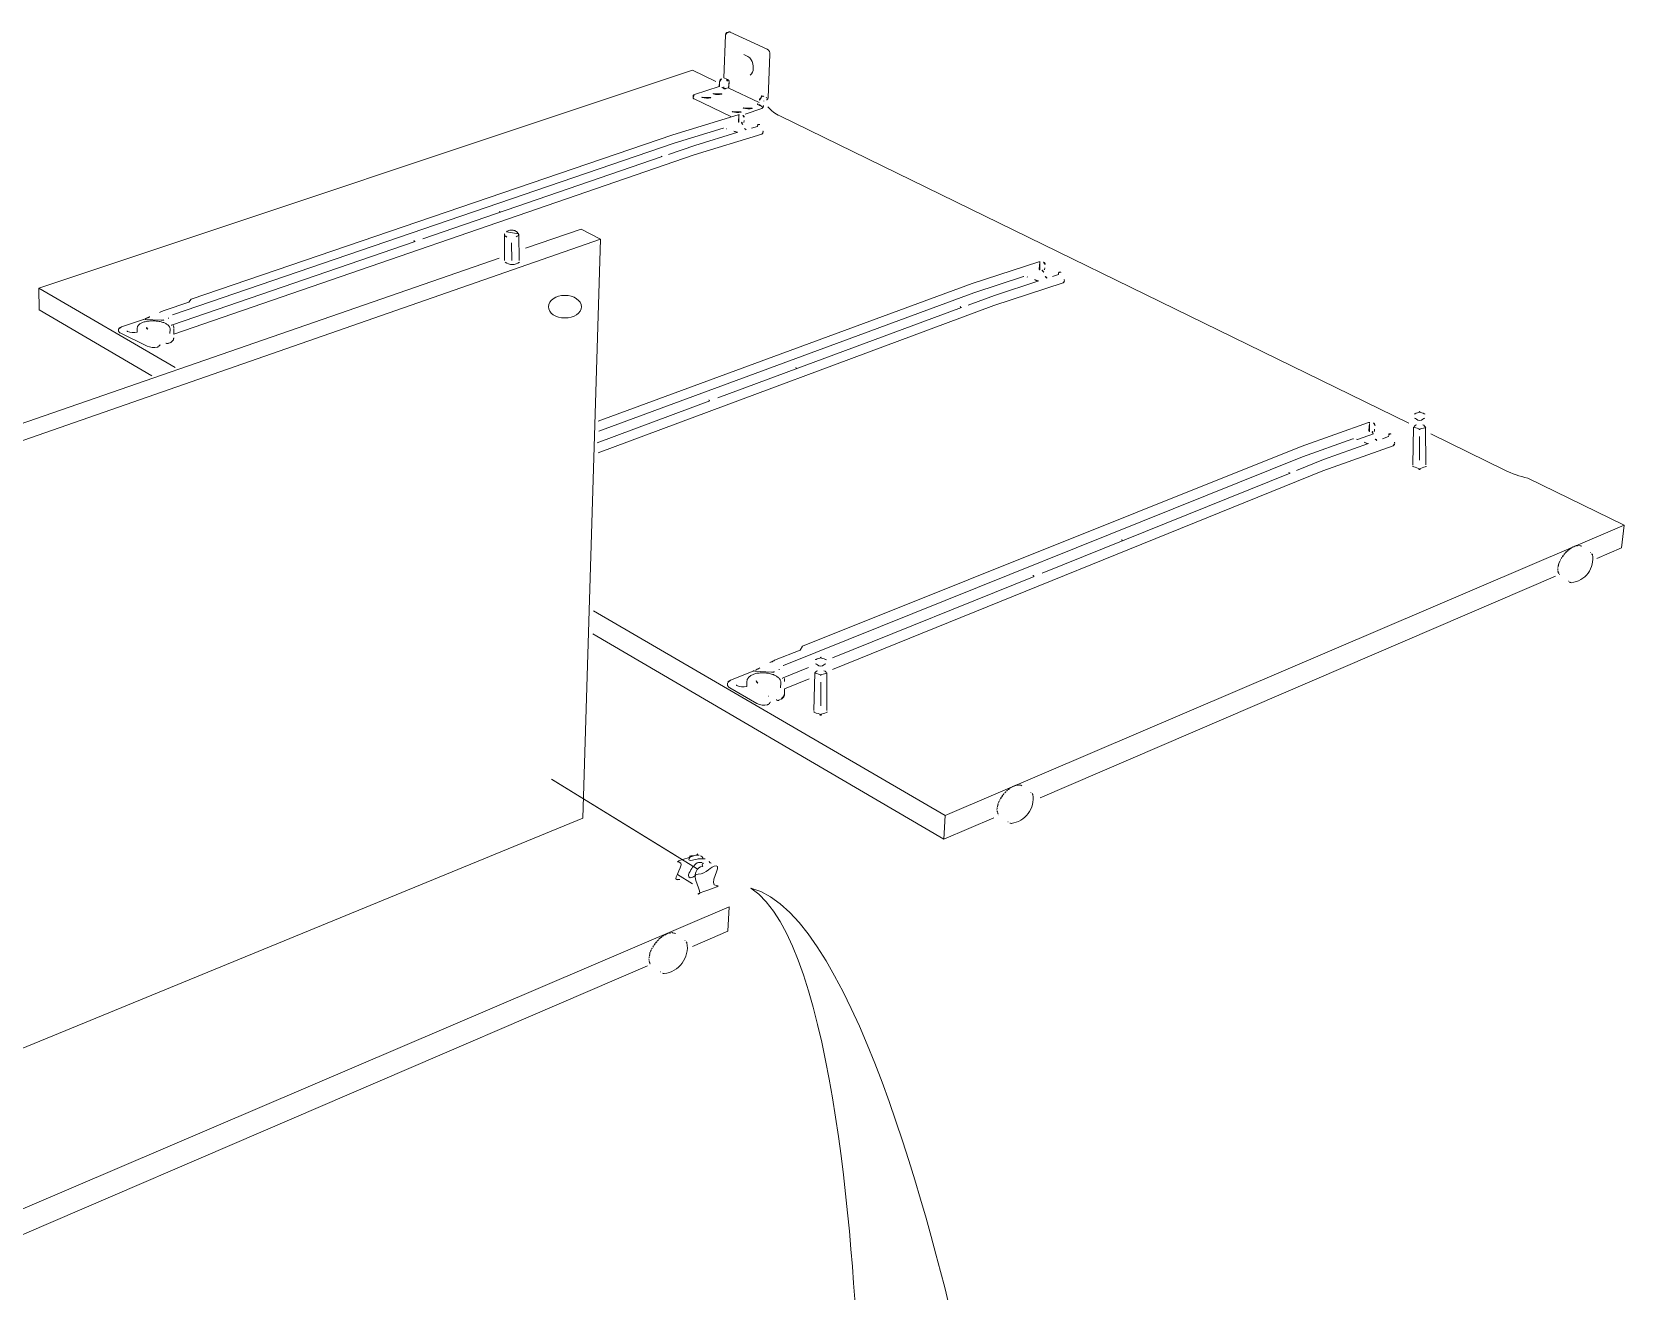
# Model space of a CAD drawing. Header units: metres. Extents: x -30.9 to 24.7, y -10.3 to 6.8.
# Drawn here: x 12.104 to 13.749, y 3.269 to 4.571 of the extents above; entities that cross this region are included whole.
import ezdxf

# ---------------------------------------------------------------- set-up
doc = ezdxf.new("R2010")
doc.units = ezdxf.units.M
doc.header["$MEASUREMENT"] = 0
doc.layers.add('PDF_Working_Num_Penna__255_Num_Penna__255', color=255, linetype='Continuous', lineweight=18)
doc.layers.add('PDF_Working_Num_Penna__7_Num_Penna__7', color=7, linetype='Continuous', lineweight=18)

msp = doc.modelspace()

# ---------------------------------------------------------------- linework, layer by layer
at = {"layer": 'PDF_Working_Num_Penna__255_Num_Penna__255', "color": 255, "linetype": 'Continuous', "lineweight": 18, "flags": 128}
msp.add_lwpolyline([(12.6408, 3.7979), (12.7913, 3.7052)], dxfattribs=at)
at = {"layer": 'PDF_Working_Num_Penna__7_Num_Penna__7', "color": 7, "linetype": 'Continuous', "lineweight": 18, "flags": 128}
for points in [[(12.8207, 4.567), (12.819, 4.5229), (12.8219, 4.5216)], [(12.1109, 4.3055), (12.7867, 4.5309)], [(12.7867, 4.5309), (12.8108, 4.5191)], [(12.7886, 4.5057), (12.814, 4.5139)], [(12.8208, 4.5118), (12.8235, 4.5127), (12.8556, 4.4976)], [(12.8263, 4.4831), (12.7882, 4.5012), (12.7878, 4.5014), (12.7875, 4.5016), (12.7873, 4.5019), (12.7871, 4.5021), (12.7871, 4.5024)], [(12.7662, 4.4642), (12.8337, 4.4846)], [(12.8411, 4.4856), (12.8583, 4.4912)], [(12.8181, 4.4708), (12.7676, 4.4555), (12.2493, 4.278)], [(12.2684, 4.2943), (12.7662, 4.4642)], [(12.8583, 4.4649), (12.7882, 4.4435)], [(12.7889, 4.4531), (12.8335, 4.4667)], [(12.7882, 4.4435), (12.2504, 4.2581), (12.2504, 4.2635)], [(12.7618, 4.4438), (12.7889, 4.4531)], [(12.5078, 4.3565), (12.7553, 4.4416)], [(12.5921, 4.3607), (12.5924, 4.3343)], [(12.607, 4.3609), (12.6073, 4.3342)], [(12.6141, 4.3468), (12.6716, 4.3666)], [(12.6716, 4.3666), (12.6914, 4.3563)], [(11.7848, 4.0402), (12.6914, 4.3563)], [(12.249, 4.2676), (12.4998, 4.3537)], [(12.5996, 4.3524), (12.5998, 4.334)], [(12.6914, 4.3563), (12.6732, 3.7576)], [(11.9163, 4.1042), (12.5868, 4.3366)], [(13.0757, 4.3104), (13.1444, 4.3328)], [(13.1285, 4.3176), (13.0772, 4.3008), (12.6897, 4.1576)], [(13.0988, 4.2981), (13.1443, 4.3131)], [(12.252, 4.2235), (12.1109, 4.3055)], [(12.1112, 4.2832), (12.1109, 4.3055)], [(12.6892, 4.168), (13.0757, 4.3104)], [(13.0713, 4.2879), (13.0988, 4.2981)], [(13.1695, 4.3111), (13.0981, 4.2876)], [(12.2277, 4.215), (12.1112, 4.2832)], [(12.2379, 4.2813), (12.2388, 4.2817), (12.2396, 4.2821), (12.2404, 4.2824), (12.266, 4.2911), (12.2684, 4.2943)], [(12.6891, 4.1354), (13.0981, 4.2876)], [(12.8126, 4.192), (13.0646, 4.2855)], [(12.2196, 4.2734), (12.2194, 4.2733), (12.2192, 4.2733), (12.1963, 4.2654)], [(12.2403, 4.2727), (12.2398, 4.2725), (12.2392, 4.2724), (12.2386, 4.2723), (12.238, 4.2723), (12.2374, 4.2723), (12.2205, 4.2732)], [(12.6881, 4.1458), (12.8045, 4.1889)], [(13.4154, 4.1418), (13.4852, 4.1666)], [(13.4691, 4.1498), (13.4169, 4.1312), (12.8806, 3.9155)], [(13.4893, 4.1563), (13.4895, 4.1559), (13.4897, 4.1554), (13.49, 4.1551), (13.4904, 4.1548), (13.4739, 4.149)], [(13.5317, 4.162), (13.531, 4.1229)], [(13.538, 4.1523), (13.538, 4.1278)], [(13.5442, 4.162), (13.5443, 4.1228)], [(12.9003, 3.9353), (13.4154, 4.1418)], [(13.5108, 4.1427), (13.4381, 4.1167)], [(13.4388, 4.1283), (13.4851, 4.1448)], [(12.9312, 3.9114), (13.4381, 4.1167)], [(13.148, 4.0109), (13.4041, 4.1143)], [(13.4109, 4.117), (13.4388, 4.1283)], [(13.7494, 4.0607), (13.0476, 3.7605)], [(12.9313, 3.9234), (13.1397, 4.0075)], [(13.146, 3.7787), (13.6784, 4.0078)], [(13.0476, 3.7605), (12.6842, 3.972)], [(13.0978, 3.758), (13.0462, 3.7358), (12.6835, 3.9482)], [(12.8688, 3.9194), (12.8696, 3.9199), (12.8705, 3.9204), (12.8714, 3.9208), (12.8978, 3.9314), (12.9003, 3.9353)], [(12.8498, 3.9099), (12.8496, 3.9098), (12.8494, 3.9097), (12.8257, 3.9002)], [(12.8712, 3.909), (12.8707, 3.9088), (12.8701, 3.9087), (12.8695, 3.9086), (12.8689, 3.9086), (12.8682, 3.9086), (12.8507, 3.9097)], [(12.8802, 3.9028), (12.9064, 3.9134)], [(12.8817, 3.8913), (12.907, 3.9016)], [(12.9128, 3.9079), (12.9121, 3.8689)], [(12.9253, 3.9079), (12.9254, 3.8688)], [(12.9191, 3.8983), (12.9191, 3.8738)], [(12.6408, 3.7979), (12.7695, 3.7186)], [(12.6732, 3.7576), (11.8089, 3.4026)], [(13.0462, 3.7358), (13.0476, 3.7605)], [(12.771, 3.6995), (12.7864, 3.6898)], [(12.7866, 3.625), (12.8232, 3.6408), (12.8243, 3.6659)], [(12.7399, 3.6049), (12.064, 3.3141)]]:
    msp.add_lwpolyline(points, dxfattribs=at)
for points in [[(12.8223, 4.5699), (12.8219, 4.5698), (12.8216, 4.5695), (12.8213, 4.5691), (12.8211, 4.5687), (12.8209, 4.5682), (12.8207, 4.5676)], [(12.8238, 4.5698), (12.8234, 4.5699), (12.8231, 4.57), (12.8227, 4.57)], [(12.8145, 4.5188), (12.8143, 4.5146), (12.8143, 4.5143), (12.8142, 4.5141)], [(12.8145, 4.5188), (12.8146, 4.5193), (12.8147, 4.5199), (12.8149, 4.5204), (12.8152, 4.5209), (12.8156, 4.5214), (12.816, 4.5217), (12.8164, 4.522)], [(12.8173, 4.5132), (12.8172, 4.513), (12.8171, 4.5127)], [(12.8183, 4.513), (12.8181, 4.5128), (12.818, 4.5127), (12.8179, 4.5124)], [(12.8185, 4.512), (12.8186, 4.5125), (12.8188, 4.5129), (12.8189, 4.5133), (12.8189, 4.5137)], [(12.8208, 4.5118), (12.8205, 4.5117), (12.8201, 4.5117), (12.8197, 4.5117), (12.8194, 4.5117), (12.819, 4.5118), (12.8187, 4.5119)], [(12.8219, 4.5216), (12.8219, 4.5202)], [(12.8219, 4.5202), (12.8219, 4.5205), (12.822, 4.5208), (12.8222, 4.521), (12.8224, 4.5211), (12.8226, 4.5212), (12.8229, 4.5211)], [(12.8231, 4.5206), (12.8228, 4.5202), (12.8225, 4.5199), (12.8222, 4.5197)], [(12.8234, 4.5209), (12.8232, 4.5208)], [(12.8234, 4.5209), (12.8236, 4.5207), (12.8239, 4.5205), (12.824, 4.5201), (12.8242, 4.5198), (12.8243, 4.5194)], [(12.8243, 4.5191), (12.8241, 4.5136), (12.824, 4.5133), (12.8239, 4.513), (12.8237, 4.5128)], [(12.7871, 4.5024), (12.7872, 4.5044), (12.7872, 4.5047), (12.7874, 4.5049), (12.7876, 4.5051), (12.7879, 4.5053), (12.7882, 4.5055)], [(12.8541, 4.4962), (12.8538, 4.496), (12.8537, 4.4959), (12.8536, 4.4956), (12.8538, 4.4955), (12.854, 4.4953)], [(12.8554, 4.4949), (12.855, 4.495), (12.8547, 4.495)], [(12.8581, 4.4932), (12.8551, 4.4946), (12.8553, 4.4947), (12.8554, 4.495), (12.8555, 4.4953)], [(12.8579, 4.5029), (12.8575, 4.5028), (12.8571, 4.5025), (12.8567, 4.5021), (12.8563, 4.5017), (12.8561, 4.5011), (12.8558, 4.5006), (12.8557, 4.5)], [(12.8576, 4.5034), (12.8577, 4.5038), (12.8577, 4.5041), (12.8579, 4.5043), (12.8581, 4.5044), (12.8584, 4.5044), (12.8586, 4.5043)], [(12.8583, 4.4912), (12.8587, 4.4915), (12.8591, 4.4919), (12.8594, 4.4923), (12.8597, 4.4928), (12.8599, 4.4933), (12.86, 4.4939), (12.86, 4.4944)], [(12.8592, 4.5041), (12.8595, 4.5039), (12.8597, 4.5036)], [(12.8601, 4.5041), (12.8601, 4.5039), (12.8599, 4.5036)], [(12.8603, 4.4989), (12.8603, 4.4991), (12.8603, 4.4992)], [(12.8628, 4.5022), (12.863, 4.5023), (12.863, 4.5025)], [(12.835, 4.4847), (12.8346, 4.4847), (12.8343, 4.4847), (12.834, 4.4847)], [(12.8346, 4.4839), (12.834, 4.478), (12.834, 4.4777), (12.8341, 4.4775), (12.8342, 4.4773), (12.8344, 4.4772), (12.8346, 4.4771)], [(12.8376, 4.4761), (12.8372, 4.4764), (12.8368, 4.4765)], [(12.8376, 4.4761), (12.8375, 4.4764), (12.8375, 4.4766), (12.8377, 4.4769), (12.8378, 4.477)], [(12.8376, 4.4761), (12.8378, 4.4758), (12.838, 4.4754), (12.8383, 4.4751), (12.8387, 4.4749)], [(12.8401, 4.4822), (12.8401, 4.4826), (12.8399, 4.4831), (12.8397, 4.4835), (12.8394, 4.4838), (12.839, 4.4841), (12.8384, 4.4842)], [(12.8398, 4.479), (12.8396, 4.4769)], [(12.8181, 4.4708), (12.8183, 4.4708), (12.8186, 4.4708)], [(12.8218, 4.4704), (12.8222, 4.4702)], [(12.8292, 4.4679), (12.8298, 4.4676), (12.8305, 4.4674), (12.8312, 4.4671), (12.8319, 4.4669), (12.8327, 4.4668)], [(12.8419, 4.4692), (12.8417, 4.4695), (12.8415, 4.4698), (12.8411, 4.4701), (12.8407, 4.4704), (12.8402, 4.4707)], [(12.8537, 4.4728), (12.8475, 4.4709)], [(12.8538, 4.4738), (12.8537, 4.4728)], [(12.856, 4.4749), (12.8541, 4.4749), (12.854, 4.4747), (12.8539, 4.4745), (12.8538, 4.4742)], [(12.856, 4.4749), (12.8561, 4.4747)], [(12.8583, 4.4649), (12.8587, 4.4651), (12.859, 4.4653), (12.8593, 4.4656), (12.8595, 4.466), (12.8596, 4.4664)], [(12.8597, 4.467), (12.8597, 4.4672), (12.8597, 4.4674), (12.8596, 4.4677), (12.8594, 4.4678)], [(12.754, 4.4425), (12.7541, 4.4422)], [(12.7542, 4.442), (12.7547, 4.4418)], [(12.5871, 4.3851), (12.5871, 4.3848)], [(12.5873, 4.3845), (12.5877, 4.3843)], [(12.4987, 4.3547), (12.4988, 4.3544)], [(12.4989, 4.3541), (12.4993, 4.3539)], [(13.1457, 4.3329), (13.1454, 4.3329), (13.145, 4.3329), (13.1447, 4.3328)], [(13.1454, 4.332), (13.1448, 4.3255), (13.1448, 4.3252), (13.1449, 4.325), (13.145, 4.3248), (13.1451, 4.3246), (13.1454, 4.3245)], [(13.1509, 4.3301), (13.1509, 4.3306), (13.1508, 4.3311), (13.1505, 4.3315), (13.1502, 4.3319), (13.1498, 4.3322), (13.1493, 4.3324)], [(13.1285, 4.3176), (13.1288, 4.3176), (13.129, 4.3176)], [(13.1323, 4.3171), (13.1327, 4.3169)], [(13.1399, 4.3144), (13.1405, 4.3141), (13.1411, 4.3138), (13.1418, 4.3136), (13.1427, 4.3133), (13.1434, 4.3132)], [(13.1484, 4.3235), (13.148, 4.3237), (13.1476, 4.3239)], [(13.1484, 4.3235), (13.1484, 4.3238), (13.1484, 4.324), (13.1485, 4.3243), (13.1486, 4.3244)], [(13.1484, 4.3235), (13.1486, 4.3231), (13.1489, 4.3227), (13.1491, 4.3224), (13.1495, 4.3221)], [(13.1506, 4.3266), (13.1504, 4.3244)], [(13.1527, 4.3158), (13.1526, 4.3162), (13.1523, 4.3165), (13.152, 4.3168), (13.1516, 4.3172), (13.1511, 4.3175)], [(13.1648, 4.3198), (13.1585, 4.3177)], [(13.1649, 4.3209), (13.1648, 4.3198)], [(13.1671, 4.3221), (13.1652, 4.3221), (13.165, 4.322), (13.165, 4.3217), (13.1649, 4.3213)], [(13.1671, 4.3221), (13.1672, 4.3219)], [(13.1695, 4.3111), (13.1699, 4.3113), (13.1702, 4.3116), (13.1705, 4.3119), (13.1707, 4.3123), (13.1709, 4.3128)], [(13.1709, 4.3134), (13.1709, 4.3137), (13.1709, 4.3139), (13.1708, 4.3142), (13.1706, 4.3144)], [(12.2379, 4.2813), (12.2371, 4.2811), (12.2363, 4.2808), (12.2356, 4.2805)], [(13.0633, 4.2865), (13.0634, 4.2862)], [(13.0635, 4.286), (13.064, 4.2857)], [(12.1963, 4.2654), (12.1956, 4.2652), (12.195, 4.2649), (12.1945, 4.2645), (12.1941, 4.2642), (12.1938, 4.2638), (12.1936, 4.2634)], [(12.2231, 4.2749), (12.2223, 4.2744), (12.2214, 4.274), (12.2205, 4.2737)], [(12.2222, 4.2649), (12.2222, 4.2645), (12.2223, 4.2642), (12.2226, 4.2638), (12.223, 4.2634), (12.2235, 4.2631)], [(12.2231, 4.2749), (12.2235, 4.275), (12.224, 4.2751), (12.2243, 4.2752), (12.2246, 4.2754), (12.225, 4.2756), (12.2254, 4.2758), (12.2258, 4.276)], [(12.2451, 4.2749), (12.2451, 4.2746), (12.2451, 4.2743)], [(12.2483, 4.2668), (12.2483, 4.2671), (12.2486, 4.2673), (12.2487, 4.2675)], [(12.2493, 4.278), (12.2491, 4.2779)], [(12.2503, 4.2668), (12.2503, 4.2662), (12.2504, 4.2656), (12.2504, 4.265), (12.2504, 4.2643)], [(12.2358, 4.2464), (12.2356, 4.2461), (12.2353, 4.2458), (12.2349, 4.2455)], [(12.2358, 4.2464), (12.236, 4.2466), (12.2361, 4.2468), (12.2363, 4.2468)], [(12.243, 4.2484), (12.2422, 4.2488), (12.2424, 4.2488)], [(12.2422, 4.2488), (12.2427, 4.2486)], [(12.2464, 4.249), (12.2446, 4.2484), (12.2442, 4.2483), (12.2438, 4.2483), (12.2434, 4.2483)], [(12.2502, 4.2523), (12.2499, 4.2518), (12.2495, 4.2513), (12.2491, 4.2508), (12.2486, 4.2503), (12.2481, 4.2499), (12.2476, 4.2496), (12.247, 4.2492)], [(12.2502, 4.2523), (12.2502, 4.2527), (12.2503, 4.253), (12.2503, 4.2534), (12.2504, 4.2537), (12.2504, 4.2541)], [(12.8934, 4.2234), (12.8934, 4.2231)], [(12.8936, 4.2228), (12.894, 4.2226)], [(12.8034, 4.19), (12.8035, 4.1897)], [(12.8036, 4.1894), (12.804, 4.1891)], [(13.4866, 4.1667), (13.4862, 4.1667), (13.4858, 4.1667), (13.4855, 4.1667)], [(13.4862, 4.1657), (13.4856, 4.1585), (13.4856, 4.1582), (13.4857, 4.1579), (13.4858, 4.1577), (13.486, 4.1575), (13.4862, 4.1575)], [(13.4919, 4.1637), (13.4918, 4.1642), (13.4917, 4.1647), (13.4914, 4.1652), (13.4911, 4.1656), (13.4907, 4.1659), (13.4902, 4.1662)], [(13.4691, 4.1498), (13.4693, 4.1499), (13.4696, 4.1498)], [(13.4729, 4.1493), (13.4734, 4.1491)], [(13.4893, 4.1563), (13.4889, 4.1566), (13.4885, 4.1568)], [(13.4893, 4.1563), (13.4892, 4.1566), (13.4892, 4.1568), (13.4893, 4.157), (13.4894, 4.1572), (13.4895, 4.1573)], [(13.4915, 4.1598), (13.4913, 4.1573)], [(13.4937, 4.1479), (13.4935, 4.1482), (13.4933, 4.1486), (13.4929, 4.149), (13.4925, 4.1493), (13.492, 4.1496)], [(13.5059, 4.1522), (13.4995, 4.1499)], [(13.506, 4.1534), (13.5059, 4.1522)], [(13.5083, 4.1548), (13.5063, 4.1548), (13.5062, 4.1546), (13.5061, 4.1543), (13.5061, 4.1539)], [(13.5083, 4.1548), (13.5084, 4.1545)], [(13.4806, 4.1463), (13.4812, 4.1459), (13.4819, 4.1456), (13.4826, 4.1454), (13.4834, 4.1451), (13.4842, 4.1449)], [(13.5108, 4.1427), (13.5111, 4.1429), (13.5114, 4.1431), (13.5117, 4.1435), (13.5119, 4.144), (13.5121, 4.1445)], [(13.5122, 4.1452), (13.5122, 4.1455), (13.5121, 4.1457), (13.512, 4.146), (13.5119, 4.1462)], [(13.4028, 4.1154), (13.4029, 4.1151)], [(13.403, 4.1148), (13.4035, 4.1145)], [(13.2301, 4.0456), (13.2301, 4.0453)], [(13.2303, 4.045), (13.2307, 4.0447)], [(13.6897, 4.0328), (13.6895, 4.0328), (13.6892, 4.0327), (13.6891, 4.0324), (13.6889, 4.0321), (13.6885, 4.0316)], [(13.6914, 4.0345), (13.6912, 4.0345), (13.6909, 4.0343), (13.6908, 4.0341), (13.6907, 4.0338), (13.6901, 4.0333)], [(13.692, 4.0349), (13.6917, 4.0347)], [(13.6932, 4.0359), (13.693, 4.0359), (13.6928, 4.0358), (13.6925, 4.0355), (13.6924, 4.0353), (13.6922, 4.0352)], [(13.695, 4.0371), (13.6948, 4.0371), (13.6946, 4.037), (13.6944, 4.0369), (13.6942, 4.0366), (13.6937, 4.0362)], [(13.6968, 4.0381), (13.6966, 4.0381), (13.6964, 4.0381), (13.6962, 4.0379), (13.696, 4.0377), (13.6955, 4.0374)], [(13.6985, 4.0388), (13.6982, 4.0388), (13.6979, 4.0385), (13.6973, 4.0383)], [(13.7002, 4.0393), (13.7, 4.0394), (13.6998, 4.0393), (13.6996, 4.0391), (13.6991, 4.039)], [(13.7018, 4.0396), (13.7015, 4.0396), (13.7013, 4.0394), (13.7008, 4.0393)], [(13.7033, 4.0396), (13.703, 4.0395), (13.7028, 4.0395), (13.7024, 4.0395)], [(13.7047, 4.0393), (13.7043, 4.0393), (13.704, 4.0393)], [(13.7047, 4.0393), (13.7055, 4.0387), (13.7057, 4.0388)], [(13.7147, 4.0321), (13.7146, 4.0322)], [(13.6808, 4.0163), (13.6807, 4.0165), (13.6808, 4.0166), (13.6808, 4.0169)], [(13.6808, 4.0163), (13.6809, 4.0158)], [(13.682, 4.0211), (13.6818, 4.0208), (13.6817, 4.0205), (13.6817, 4.0204), (13.6817, 4.0202), (13.6815, 4.0196), (13.6814, 4.019), (13.6812, 4.0188), (13.6811, 4.0186), (13.6811, 4.0183), (13.6812, 4.0182), (13.6811, 4.0176)], [(13.6827, 4.023), (13.6826, 4.0228), (13.6825, 4.0226), (13.6824, 4.0224), (13.6824, 4.0222), (13.6822, 4.0216)], [(13.6828, 4.0231), (13.6831, 4.0237)], [(13.6834, 4.0243), (13.6834, 4.0245), (13.6835, 4.0247), (13.6837, 4.025)], [(13.6851, 4.0272), (13.6849, 4.0271), (13.6847, 4.0268), (13.6846, 4.0266), (13.6846, 4.0263), (13.6842, 4.0258)], [(13.6865, 4.0292), (13.6862, 4.0291), (13.6861, 4.0289), (13.6859, 4.0286), (13.6858, 4.0284), (13.6855, 4.0278)], [(13.688, 4.0311), (13.6878, 4.031), (13.6876, 4.0308), (13.6874, 4.0305), (13.6874, 4.0303), (13.6869, 4.0298)], [(13.1386, 4.0087), (13.1387, 4.0083)], [(13.1388, 4.008), (13.1393, 4.0077)], [(13.6807, 4.0146), (13.6807, 4.015)], [(13.6807, 4.0146), (13.6809, 4.014)], [(13.6809, 4.0129), (13.6808, 4.0131), (13.6808, 4.0133)], [(13.6809, 4.0129), (13.681, 4.0128), (13.6812, 4.0124)], [(13.6813, 4.0115), (13.6811, 4.0117), (13.6812, 4.0119)], [(13.6813, 4.0115), (13.6815, 4.0113), (13.6817, 4.011)], [(13.6818, 4.0103), (13.6817, 4.0105)], [(13.6826, 4.0093), (13.6825, 4.0094)], [(13.6918, 4.0027), (13.6915, 4.0026)], [(13.695, 4.001), (13.6951, 4.001)], [(12.8688, 3.9194), (12.8679, 3.9192), (12.8671, 3.9189), (12.8664, 3.9185)], [(12.8257, 3.9002), (12.825, 3.8998), (12.8244, 3.8995), (12.8239, 3.8991), (12.8234, 3.8987), (12.8231, 3.8982), (12.8229, 3.8978)], [(12.8535, 3.9117), (12.8526, 3.9111), (12.8516, 3.9106), (12.8508, 3.9102)], [(12.8535, 3.9117), (12.8539, 3.9119), (12.8543, 3.912), (12.8547, 3.9121), (12.855, 3.9123), (12.8554, 3.9125)], [(12.8558, 3.9127), (12.8563, 3.913)], [(12.8762, 3.9117), (12.8762, 3.9113), (12.8762, 3.911)], [(12.8795, 3.9019), (12.8795, 3.9021), (12.8796, 3.9023), (12.8798, 3.9025), (12.8799, 3.9026)], [(12.8806, 3.9155), (12.8803, 3.9153)], [(12.8816, 3.9019), (12.8816, 3.9012), (12.8816, 3.9004), (12.8816, 3.8996), (12.8817, 3.8988)], [(12.8525, 3.8996), (12.8525, 3.8991), (12.8527, 3.8987), (12.853, 3.8982), (12.8533, 3.8977), (12.8539, 3.8973)], [(12.8648, 3.8836), (12.8651, 3.8836)], [(12.8814, 3.8843), (12.8812, 3.8836), (12.8808, 3.883), (12.8804, 3.8824), (12.8798, 3.8819), (12.8793, 3.8814), (12.8787, 3.8809), (12.8782, 3.8805)], [(12.8814, 3.8843), (12.8815, 3.8847), (12.8816, 3.8851), (12.8816, 3.8855), (12.8816, 3.886), (12.8817, 3.8864), (12.8817, 3.8869)], [(12.8817, 3.8871), (12.8817, 3.8913)], [(12.8666, 3.8771), (12.8663, 3.8767), (12.866, 3.8763), (12.8657, 3.8759)], [(12.8666, 3.8771), (12.8667, 3.8773), (12.8669, 3.8775), (12.8671, 3.8776)], [(12.874, 3.8795), (12.8731, 3.88), (12.8734, 3.88)], [(12.8732, 3.88), (12.8738, 3.8797)], [(12.8776, 3.8803), (12.8757, 3.8795), (12.8753, 3.8794), (12.8748, 3.8793), (12.8744, 3.8794)], [(13.1105, 3.785), (13.1103, 3.785), (13.11, 3.7848), (13.1099, 3.7845), (13.1097, 3.7843), (13.1092, 3.7838)], [(13.1122, 3.7867), (13.112, 3.7867), (13.1118, 3.7865), (13.1116, 3.7862), (13.1115, 3.786), (13.111, 3.7855)], [(13.1129, 3.7872), (13.1126, 3.7869)], [(13.1141, 3.7881), (13.1139, 3.7882), (13.1137, 3.788), (13.1135, 3.7878), (13.1133, 3.7875), (13.1131, 3.7874)], [(13.116, 3.7894), (13.1158, 3.7894), (13.1156, 3.7893), (13.1154, 3.7891), (13.1152, 3.7889), (13.1146, 3.7885)], [(13.1179, 3.7904), (13.1177, 3.7905), (13.1175, 3.7904), (13.1172, 3.7902), (13.1171, 3.79), (13.1165, 3.7897)], [(13.1196, 3.7912), (13.1193, 3.7912), (13.1191, 3.7911), (13.1189, 3.7908), (13.1184, 3.7906)], [(13.1214, 3.7917), (13.1212, 3.7917), (13.121, 3.7917), (13.1207, 3.7914), (13.1202, 3.7913)], [(13.123, 3.792), (13.1227, 3.7919), (13.1225, 3.7918), (13.122, 3.7917)], [(13.1246, 3.792), (13.1242, 3.7919), (13.1241, 3.7918), (13.1237, 3.7918)], [(13.126, 3.7917), (13.1256, 3.7916), (13.1255, 3.7916), (13.1252, 3.7916)], [(13.126, 3.7917), (13.1268, 3.7911), (13.127, 3.7911)], [(13.1014, 3.7679), (13.1013, 3.7681), (13.1013, 3.7683), (13.1014, 3.7686)], [(13.102, 3.7708), (13.1017, 3.7705), (13.1017, 3.7703), (13.1016, 3.77), (13.1018, 3.7699), (13.1016, 3.7693)], [(13.1026, 3.7729), (13.1024, 3.7726), (13.1023, 3.7723), (13.1022, 3.7721), (13.1023, 3.7719), (13.1021, 3.7713)], [(13.1033, 3.7749), (13.1032, 3.7747), (13.103, 3.7744), (13.103, 3.7742), (13.103, 3.774), (13.1028, 3.7734)], [(13.1034, 3.775), (13.1037, 3.7756)], [(13.104, 3.7762), (13.104, 3.7764), (13.1041, 3.7766), (13.1043, 3.7769)], [(13.1058, 3.7792), (13.1056, 3.779), (13.1053, 3.7788), (13.1052, 3.7786), (13.1052, 3.7783), (13.1048, 3.7777)], [(13.1072, 3.7813), (13.1069, 3.7811), (13.1068, 3.7809), (13.1066, 3.7806), (13.1065, 3.7804), (13.1062, 3.7798)], [(13.1088, 3.7832), (13.1086, 3.7831), (13.1083, 3.7829), (13.1082, 3.7826), (13.1081, 3.7824), (13.1076, 3.7818)], [(13.1363, 3.7842), (13.1362, 3.7844)], [(13.1012, 3.7662), (13.1012, 3.7666)], [(13.1012, 3.7662), (13.1014, 3.7656)], [(13.1014, 3.7645), (13.1013, 3.7646), (13.1013, 3.7649)], [(13.1014, 3.7679), (13.1014, 3.7674)], [(13.1014, 3.7645), (13.1016, 3.7643), (13.1017, 3.7639)], [(13.1018, 3.763), (13.1017, 3.7631), (13.1017, 3.7633)], [(13.1018, 3.763), (13.1021, 3.7627), (13.1022, 3.7625)], [(13.1024, 3.7617), (13.1023, 3.762)], [(13.1032, 3.7607), (13.1031, 3.7608)], [(13.1126, 3.7539), (13.1124, 3.7538)], [(13.1149, 3.7524), (13.1145, 3.7526)], [(13.1159, 3.7522), (13.1161, 3.7521)], [(12.7704, 3.6943), (12.7713, 3.6938), (12.7734, 3.6943)], [(12.7592, 3.6376), (12.759, 3.6376), (12.7588, 3.6375), (12.7585, 3.6374), (12.7583, 3.6371), (12.7578, 3.6368)], [(12.7611, 3.6384), (12.7607, 3.6384), (12.7605, 3.6383), (12.7604, 3.638), (12.7597, 3.6378)], [(12.7629, 3.639), (12.7627, 3.639), (12.7625, 3.6389), (12.7623, 3.6387), (12.7617, 3.6386)], [(12.7647, 3.6393), (12.7643, 3.6392), (12.7641, 3.639), (12.7636, 3.6389)], [(12.7663, 3.6393), (12.766, 3.6392), (12.7658, 3.6391), (12.7654, 3.6391)], [(12.7678, 3.6389), (12.7675, 3.6389), (12.7673, 3.6388), (12.767, 3.6388)], [(12.7678, 3.6389), (12.7687, 3.6383), (12.7689, 3.6384)], [(12.7437, 3.621), (12.7436, 3.6208), (12.7434, 3.6206), (12.7434, 3.6204), (12.7434, 3.6202), (12.7432, 3.6195)], [(12.7438, 3.6212), (12.7442, 3.6218)], [(12.7445, 3.6224), (12.7445, 3.6227), (12.7446, 3.6229), (12.7448, 3.6233)], [(12.7464, 3.6257), (12.7461, 3.6255), (12.7459, 3.6252), (12.7458, 3.625), (12.7458, 3.6247), (12.7454, 3.6241)], [(12.7478, 3.6278), (12.7476, 3.6277), (12.7474, 3.6275), (12.7472, 3.6272), (12.7472, 3.6269), (12.7468, 3.6263)], [(12.7496, 3.6299), (12.7493, 3.6298), (12.7491, 3.6296), (12.7489, 3.6293), (12.7488, 3.629), (12.7483, 3.6285)], [(12.7513, 3.6318), (12.7511, 3.6318), (12.7509, 3.6316), (12.7507, 3.6313), (12.7506, 3.6311), (12.75, 3.6305)], [(12.7532, 3.6336), (12.753, 3.6336), (12.7528, 3.6334), (12.7526, 3.6332), (12.7525, 3.6329), (12.7519, 3.6324)], [(12.7552, 3.6352), (12.755, 3.6352), (12.7548, 3.635), (12.7545, 3.6348), (12.7544, 3.6345), (12.7542, 3.6344), (12.7539, 3.6341), (12.7536, 3.6339)], [(12.7572, 3.6365), (12.757, 3.6365), (12.7568, 3.6364), (12.7566, 3.6362), (12.7564, 3.6359), (12.7558, 3.6355)], [(12.7789, 3.631), (12.7787, 3.6312)], [(12.7415, 3.6118), (12.7415, 3.6122)], [(12.7415, 3.6118), (12.7417, 3.6112)], [(12.7417, 3.6137), (12.7416, 3.6139), (12.7416, 3.614), (12.7417, 3.6143)], [(12.7417, 3.61), (12.7416, 3.6102), (12.7416, 3.6104)], [(12.7417, 3.6137), (12.7417, 3.6131)], [(12.7417, 3.61), (12.7419, 3.6098), (12.742, 3.6094)], [(12.7423, 3.6167), (12.7421, 3.6164), (12.742, 3.6162), (12.742, 3.6159), (12.7421, 3.6157), (12.742, 3.6151)], [(12.7421, 3.6084), (12.742, 3.6086), (12.7421, 3.6088)], [(12.7421, 3.6084), (12.7424, 3.6081), (12.7426, 3.6078)], [(12.7429, 3.6189), (12.7427, 3.6187), (12.7426, 3.6183), (12.7426, 3.6181), (12.7426, 3.6179), (12.7424, 3.6173)], [(12.7427, 3.607), (12.7426, 3.6073)], [(12.7436, 3.6059), (12.7435, 3.6061)], [(12.7537, 3.5987), (12.7534, 3.5986)], [(12.7561, 3.5972), (12.7557, 3.5973)], [(12.7572, 3.5969), (12.7574, 3.5969)]]:
    msp.add_lwpolyline(points, close=True, dxfattribs=at)
for points in [[(12.863, 4.5002), (12.8634, 4.5003), (12.8637, 4.5007), (12.864, 4.501), (12.8643, 4.5014), (12.8645, 4.5019), (12.8647, 4.5023), (12.8647, 4.5028), (12.8666, 4.5471, 0.280362), (12.8638, 4.5527), (12.8254, 4.5703), (12.825, 4.5705), (12.8247, 4.5705), (12.8243, 4.5705), (12.824, 4.5705), (12.8223, 4.5699)], [(12.846, 4.5257, 0.257695), (12.8492, 4.5327, 0.395003), (12.8395, 4.547)], [(13.5268, 4.1659), (12.8768, 4.4837, -0.108131), (12.8645, 4.4929)], [(12.1935, 4.263), (12.1935, 4.2614), (12.1935, 4.261), (12.1937, 4.2606), (12.194, 4.2602), (12.1944, 4.2598), (12.1949, 4.2594), (12.1956, 4.259), (12.2229, 4.2456, 0.156424), (12.2335, 4.2446), (12.2337, 4.2447), (12.2339, 4.2448), (12.2341, 4.2448), (12.2342, 4.2449), (12.2344, 4.245), (12.2346, 4.2452)], [(12.2023, 4.2615), (12.2024, 4.2612), (12.2026, 4.2609, 0.158094), (12.2126, 4.2602), (12.2128, 4.2646), (12.2129, 4.2651), (12.213, 4.2656), (12.2131, 4.266), (12.2133, 4.2664), (12.2136, 4.2668), (12.214, 4.2673), (12.2144, 4.2678), (12.2149, 4.2683), (12.2155, 4.2687), (12.2161, 4.2691), (12.2167, 4.2694), (12.2174, 4.2698), (12.2182, 4.2701), (12.219, 4.2704), (12.2199, 4.2707), (12.2208, 4.2709), (12.2218, 4.2712), (12.2228, 4.2713), (12.2238, 4.2715), (12.2249, 4.2716), (12.2259, 4.2717), (12.227, 4.2718), (12.2281, 4.2718), (12.2292, 4.2718), (12.2302, 4.2718), (12.2313, 4.2717), (12.2324, 4.2716), (12.2334, 4.2715), (12.2344, 4.2714), (12.2354, 4.2712), (12.2364, 4.271), (12.2374, 4.2707), (12.2383, 4.2705), (12.2392, 4.2702), (12.2401, 4.2699), (12.2409, 4.2696), (12.2417, 4.2692), (12.2424, 4.2689), (12.2431, 4.2684), (12.2438, 4.268), (12.2444, 4.2676), (12.245, 4.2671), (12.2454, 4.2665), (12.2458, 4.266), (12.2461, 4.2655), (12.2464, 4.265), (12.2465, 4.2644), (12.2466, 4.2639), (12.2467, 4.2633), (12.2464, 4.2588)], [(13.721, 4.0262), (13.7467, 4.0372), (13.7493, 4.0607), (13.6498, 4.1092, -0.054731), (13.6259, 4.1174), (13.5495, 4.1548)], [(13.7157, 4.031), (13.7161, 4.0306), (13.7163, 4.0304), (13.7165, 4.0301, -0.429787), (13.695, 4.001), (13.6943, 4.0012), (13.6939, 4.0013), (13.6936, 4.0014), (13.6931, 4.0017), (13.6928, 4.0019)], [(12.8243, 3.6659), (11.9515, 3.2927), (11.8596, 3.3637), (11.8603, 3.3439, 0.148635), (11.8476, 3.3606), (11.1727, 3.8834, 0.095923), (11.1531, 3.8926), (11.1516, 3.9108, -0.095468), (11.1712, 3.9016), (11.8017, 3.4152)], [(12.8319, 3.8954), (12.832, 3.8951), (12.8322, 3.8947, 0.184747), (12.8426, 3.8938), (12.8428, 3.8992), (12.8429, 3.8998), (12.843, 3.9003), (12.8431, 3.9009), (12.8433, 3.9014), (12.8436, 3.9019), (12.844, 3.9025), (12.8445, 3.9031), (12.845, 3.9036), (12.8456, 3.9042), (12.8462, 3.9046), (12.8469, 3.905), (12.8476, 3.9055), (12.8484, 3.9058), (12.8492, 3.9062), (12.8501, 3.9066), (12.851, 3.9068), (12.8521, 3.9071), (12.8531, 3.9074), (12.8542, 3.9075), (12.8553, 3.9077), (12.8564, 3.9078), (12.8575, 3.9079), (12.8586, 3.9079), (12.8597, 3.9079), (12.8608, 3.9079), (12.8619, 3.9078), (12.863, 3.9077), (12.8641, 3.9076), (12.8651, 3.9074), (12.8662, 3.9072), (12.8672, 3.9069), (12.8682, 3.9066), (12.8692, 3.9063), (12.8701, 3.906), (12.871, 3.9056), (12.8719, 3.9052), (12.8727, 3.9048), (12.8734, 3.9043), (12.8742, 3.9038), (12.8748, 3.9033), (12.8755, 3.9028), (12.876, 3.9022), (12.8765, 3.9015), (12.877, 3.9009), (12.8773, 3.9003), (12.8775, 3.8996), (12.8777, 3.899), (12.8778, 3.8983), (12.8778, 3.8976), (12.8776, 3.8922)], [(12.8228, 3.8973), (12.8228, 3.8953), (12.8228, 3.8948), (12.823, 3.8943), (12.8233, 3.8938), (12.8237, 3.8933), (12.8243, 3.8928), (12.825, 3.8924), (12.8532, 3.876, 0.184097), (12.8642, 3.8749), (12.8644, 3.875), (12.8646, 3.8751), (12.8648, 3.8751), (12.865, 3.8752), (12.8651, 3.8754), (12.8653, 3.8755)], [(13.1374, 3.7831), (13.1378, 3.7827), (13.138, 3.7824), (13.1382, 3.7821, -0.430065), (13.1159, 3.7522), (13.1152, 3.7524), (13.1149, 3.7524)], [(12.78, 3.6298), (12.7804, 3.6294), (12.7806, 3.6291), (12.7808, 3.6288, -0.430473), (12.7572, 3.5969), (12.7564, 3.5971), (12.7561, 3.5972)]]:
    msp.add_lwpolyline(points, format="xyb", dxfattribs=at)
for points in [[(12.7962, 4.5031), (12.7963, 4.5029), (12.7965, 4.5027, 0.144622), (12.8053, 4.5024), (12.8055, 4.5025)], [(12.8078, 4.5068), (12.8078, 4.5066), (12.808, 4.5064, 0.149627), (12.8168, 4.5061), (12.817, 4.5063)], [(12.8275, 4.4883), (12.8276, 4.4881), (12.8278, 4.4879, 0.144329), (12.8366, 4.4876), (12.8368, 4.4877)], [(12.839, 4.492), (12.8391, 4.4918), (12.8393, 4.4917, 0.144053), (12.8482, 4.4913), (12.8483, 4.4915)], [(12.6066, 4.3618), (12.6045, 4.364, 0.11818), (12.6029, 4.365, 0.082506), (12.5995, 4.3655, 0.085354), (12.596, 4.3649, 0.126476), (12.5944, 4.3639)], [(12.5925, 4.3598, 0.1205), (12.5947, 4.3584, 0.16308)]]:
    msp.add_lwpolyline(points, format="xyb", close=True, dxfattribs=at)
at = {"layer": 'PDF_Working_Num_Penna__7_Num_Penna__7', "color": 7, "linetype": 'Continuous', "lineweight": 18}
for centre, radius, start, end in [((12.5934, 4.3608), 0.00129, 136.58, 181.4947), ((12.6057, 4.3608), 0.00125, 313.4984, 2.2827), ((12.6003, 4.3424), 0.0124, 232.85, 306.8742), ((12.8078, 3.6901), 0.0269, 127.4221, 155.7768)]:
    msp.add_arc(centre, radius, start, end, dxfattribs=at)
msp.add_ellipse((12.6547, 4.2864), major_axis=(0.017, 0), ratio=0.686886, dxfattribs=at)
for points in [[(12.5921, 4.3607), (12.5924, 4.3607), (12.5921, 4.3598), (12.5925, 4.3598)], [(12.607, 4.3609), (12.6073, 4.3609), (12.6062, 4.3618), (12.6066, 4.3618)], [(12.6044, 4.3585), (12.6053, 4.3585), (12.6057, 4.3599), (12.6066, 4.3599)], [(13.538, 4.1779), (13.541, 4.1779), (13.5312, 4.1754), (13.5326, 4.1754)], [(13.5317, 4.162), (13.5326, 4.162), (13.5328, 4.1641), (13.5347, 4.1641)], [(13.5327, 4.1713), (13.5341, 4.1713), (13.535, 4.1688), (13.5379, 4.1688)], [(13.5434, 4.1754), (13.5448, 4.1754), (13.535, 4.1779), (13.538, 4.1779)], [(13.5379, 4.1688), (13.5409, 4.1688), (13.5418, 4.1713), (13.5432, 4.1713)], [(13.5413, 4.1641), (13.5432, 4.1641), (13.5433, 4.162), (13.5442, 4.162)], [(13.5379, 4.1594), (13.5414, 4.1594), (13.5303, 4.162), (13.5317, 4.162)], [(13.5442, 4.1616), (13.5455, 4.1616), (13.5348, 4.1594), (13.5379, 4.1594)], [(13.5442, 4.162), (13.5443, 4.162), (13.5442, 4.1616), (13.5442, 4.1616)], [(13.5379, 4.118), (13.5416, 4.118), (13.5292, 4.1214), (13.5311, 4.1214)], [(13.5311, 4.1214), (13.5312, 4.1214), (13.531, 4.1218), (13.5311, 4.1218)], [(13.5447, 4.1214), (13.5465, 4.1214), (13.5341, 4.118), (13.5379, 4.118)], [(12.9191, 3.9239), (12.9221, 3.9239), (12.9122, 3.9214), (12.9136, 3.9214)], [(12.9137, 3.9173), (12.9151, 3.9173), (12.9161, 3.9147), (12.919, 3.9147)], [(12.9245, 3.9214), (12.9259, 3.9214), (12.9161, 3.9239), (12.9191, 3.9239)], [(12.919, 3.9147), (12.922, 3.9147), (12.9229, 3.9173), (12.9243, 3.9173)], [(12.919, 3.9054), (12.9225, 3.9054), (12.9114, 3.9079), (12.9128, 3.9079)], [(12.9128, 3.9079), (12.9137, 3.9079), (12.9139, 3.9101), (12.9158, 3.9101)], [(12.9252, 3.9076), (12.9265, 3.9076), (12.9159, 3.9054), (12.919, 3.9054)], [(12.9224, 3.9101), (12.9243, 3.9101), (12.9244, 3.9079), (12.9253, 3.9079)], [(12.9253, 3.9079), (12.9254, 3.9079), (12.9252, 3.9076), (12.9252, 3.9076)], [(12.919, 3.864), (12.9227, 3.864), (12.9103, 3.8674), (12.9122, 3.8674)], [(12.9122, 3.8674), (12.9123, 3.8674), (12.9121, 3.8678), (12.9122, 3.8678)], [(12.9257, 3.8674), (12.9276, 3.8674), (12.9152, 3.864), (12.919, 3.864)], [(12.7915, 3.7207), (12.7978, 3.7207), (12.7632, 3.712), (12.7728, 3.712)], [(12.7934, 3.7194), (12.7934, 3.7194), (12.7787, 3.7182), (12.7847, 3.7182)], [(12.7728, 3.712), (12.7802, 3.712), (12.7654, 3.6943), (12.7704, 3.6943)], [(12.7847, 3.7182), (12.7847, 3.7182), (12.7809, 3.714), (12.7841, 3.714)], [(12.7841, 3.714), (12.7871, 3.714), (12.7924, 3.7156), (12.7924, 3.7156)], [(12.7967, 3.7118), (12.7967, 3.7118), (12.7882, 3.7115), (12.7914, 3.7115)], [(12.789, 3.6975), (12.789, 3.6975), (12.7902, 3.7078), (12.7972, 3.7078)], [(12.7923, 3.6998), (12.8019, 3.6998), (12.8048, 3.7085), (12.8111, 3.7085)], [(12.7924, 3.7156), (12.7924, 3.7156), (12.7963, 3.7157), (12.7995, 3.7157)], [(12.7971, 3.7164), (12.7985, 3.7164), (12.7948, 3.7187), (12.7948, 3.7187)], [(12.7972, 3.7078), (12.7972, 3.7078), (12.7955, 3.711), (12.7979, 3.711)], [(12.8111, 3.7085), (12.8173, 3.7085), (12.8018, 3.6879), (12.8114, 3.6879)], [(12.8036, 3.7133), (12.8036, 3.7133), (12.8044, 3.7111), (12.8058, 3.7111)], [(12.7832, 3.7011), (12.7832, 3.7011), (12.7811, 3.6961), (12.7842, 3.6961)], [(12.7927, 3.6791), (12.7989, 3.6791), (12.7827, 3.6998), (12.7923, 3.6998)], [(12.7842, 3.6961), (12.7873, 3.6961), (12.7869, 3.6975), (12.789, 3.6975)], [(12.8114, 3.6879), (12.821, 3.6879), (12.7864, 3.6791), (12.7927, 3.6791)], [(13.0655, 3.1951), (13.0451, 3.2874), (12.9567, 3.658), (12.847, 3.6854)], [(12.847, 3.6854), (12.9355, 3.6257), (12.9546, 3.2813), (12.9583, 3.182)]]:
    msp.add_open_spline(points, degree=3, dxfattribs=at)

doc.saveas('drawing.dxf')
